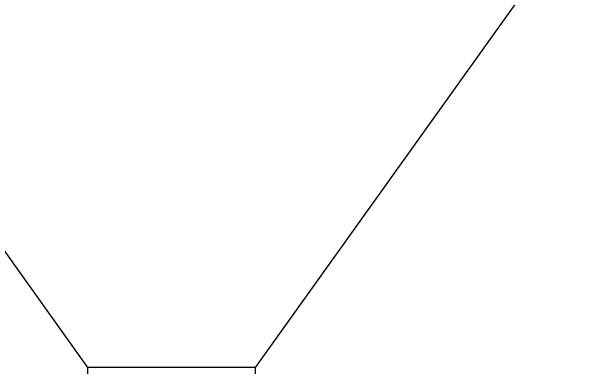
# Model space of a CAD drawing. Header units: inches. Extents: x -4969 to 16721, y 2489 to 24693.
# Drawn here: x 5191.4 to 5295.7, y 3866.9 to 3930.6 of the extents above; entities that cross this region are included whole.
import ezdxf

# ---------------------------------------------------------------- set-up
doc = ezdxf.new("R2010")
doc.units = ezdxf.units.IN
doc.header["$MEASUREMENT"] = 0
doc.layers.add('0-NPLT', color=1, linetype='Continuous', plot=False)

msp = doc.modelspace()

# ---------------------------------------------------------------- linework, layer by layer
at = {"layer": '0-NPLT', "ltscale": 0.25}
for p, q in [((5205.0000785, 3866.8717732), (5040.0000785, 4097.8717732)), ((5235.0000785, 3866.8717732), (5400.0000785, 4097.8717732)), ((5235.0000785, 3866.8717732), (5205.0000785, 3866.8717732)), ((5205.0000785, 3824.8717732), (5205.0000785, 3866.8717732)), ((5235.0000785, 3824.8717732), (5235.0000785, 3866.8717732))]:
    msp.add_line(p, q, dxfattribs=at)

doc.saveas('drawing.dxf')
